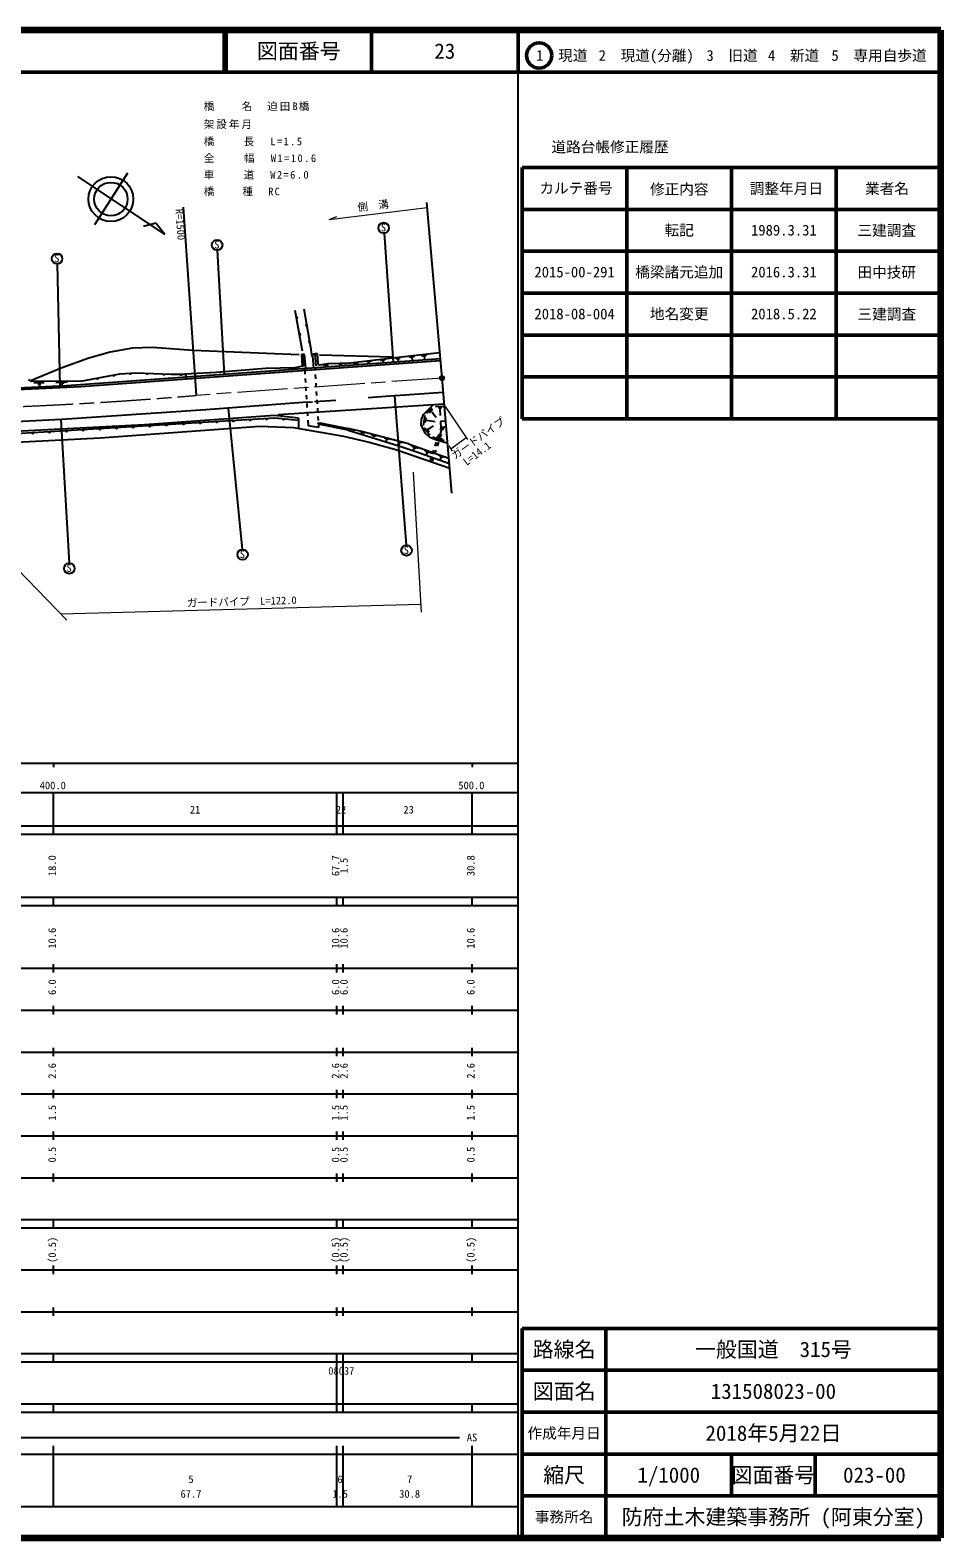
# Model space of a CAD drawing. Units: millimetres, scale not verified. Extents: x 40000 to 680000, y 20000 to 380000.
# Drawn here: x 462433 to 680000, y 20000 to 380000 of the extents above; entities that cross this region are included whole.
import ezdxf
from ezdxf.enums import TextEntityAlignment as Align

# ---------------------------------------------------------------- set-up
doc = ezdxf.new("R2010")
doc.units = ezdxf.units.MM
doc.header["$LTSCALE"] = 1000
doc.header["$PDMODE"] = 32
doc.header["$PDSIZE"] = 500
doc.linetypes.add('CHAIN', pattern=[18.5, 12, -1.5, 3.5, -1.5])
for name, color, linetype, lineweight in [('M-BGD', 7, 'Continuous', 25), ('M-BMK', 2, 'CHAIN', 13), ('M-BMK-SRVR', 3, 'Continuous', 25), ('M-STR-HTXT', 7, 'Continuous', 13), ('M-STR-STR1', 1, 'Continuous', 25), ('M-TTL', 2, 'Continuous', 140), ('M-TTL-BAND', 7, 'Continuous', 25), ('M-TTL-FRAM', 2, 'Continuous', 50), ('M-TTL-LINE', 7, 'Continuous', 50)]:
    doc.layers.add(name, color=color, linetype=linetype, lineweight=lineweight)
doc.layers.add('M-OTRS', color=6, linetype='Continuous')
doc.layers.add('M-TTL-TXT', color=7, linetype='Continuous')
doc.styles.add('ＭＳ ゴシック', font='')
doc.styles.get('ＭＳ ゴシック').set_extended_font_data('MS Gothic')

msp = doc.modelspace()

# ---------------------------------------------------------------- linework, layer by layer
at = {"layer": 'M-BGD'}
for p, q in [((485670, 345818), (477799, 333510)), ((473712, 345059), (494596, 331191)), ((498967, 337750), (502100, 292792)), ((492448, 333884), (489490, 333140)), ((494596, 331191), (492448, 333884)), ((547010, 331546), (549174, 300666)), ((468892, 324186), (469503, 294993)), ((507150, 327442), (508795, 297791)), ((527817, 313485), (529447, 304306)), ((527500, 303375), (525764, 313063)), ((481526, 303121), (476446, 301682)), ((486860, 304052), (481526, 303121)), ((491686, 304222), (486860, 304052)), ((501338, 303544), (491686, 304222)), ((526738, 302444), (501338, 303544)), ((528008, 302528), (527246, 302528)), ((527246, 302528), (527415, 299734)), ((527500, 302528), (527754, 299988)), ((528258, 299192), (528008, 302528)), ((529447, 304306), (529616, 302528)), ((530040, 302613), (529616, 302105)), ((529616, 302528), (529870, 302190)), ((530463, 302613), (530040, 302613)), ((530548, 302698), (530463, 302613)), ((530463, 302613), (530717, 299819)), ((531056, 302698), (530548, 302698)), ((531225, 300327), (531056, 302698)), ((531564, 302444), (549005, 302020)), ((560308, 302926), (550444, 301851)), ((555814, 302335), (557180, 302495)), ((469842, 299311), (462730, 296348)), ((476446, 301682), (469842, 299311)), ((545195, 300412), (471112, 295078)), ((518694, 299226), (506926, 298295)), ((525637, 299396), (518694, 299226)), ((527584, 299734), (525637, 299396)), ((560472, 301019), (527415, 298634)), ((527754, 299988), (527584, 299734)), ((529870, 302190), (530124, 299311)), ((531310, 300158), (531225, 300327)), ((531564, 299988), (531310, 300158)), ((533511, 300327), (531564, 299988)), ((532405, 299983), (533736, 300123)), ((533052, 299962), (533089, 299617)), ((536474, 300412), (533511, 300327)), ((536200, 300300), (537011, 300323)), ((538252, 300412), (536474, 300412)), ((536549, 300249), (536567, 299830)), ((542232, 300920), (538252, 300412)), ((539564, 300493), (540885, 300654)), ((539949, 300437), (540543, 300516)), ((540261, 300423), (540284, 300104)), ((550444, 301851), (542232, 300920)), ((542640, 300862), (543977, 301029)), ((542968, 300769), (543701, 300852)), ((543365, 300749), (543403, 300351)), ((545534, 300412), (545195, 300412)), ((560429, 301525), (545534, 300412)), ((545955, 301244), (547321, 301404)), ((546236, 301123), (547096, 301220)), ((546700, 301088), (546745, 300541)), ((549568, 301654), (550935, 301814)), ((549849, 301533), (550709, 301630)), ((550314, 301498), (550359, 300950)), ((552902, 302018), (554268, 302178)), ((553183, 301897), (554043, 301994)), ((553647, 301862), (553706, 301113)), ((556095, 302214), (556955, 302311)), ((556560, 302179), (556618, 301430)), ((462730, 296094), (462052, 296517)), ((462730, 296348), (462560, 296178)), ((474583, 296178), (462730, 296094)), ((465778, 295755), (463322, 295755)), ((464254, 295501), (465016, 295501)), ((464677, 295501), (464683, 294870)), ((468594, 295896), (471298, 295989)), ((469370, 295764), (470559, 295813)), ((469966, 295705), (470001, 295064)), ((527415, 298634), (474583, 294824)), ((496088, 297872), (499390, 297872)), ((506926, 298295), (499390, 297872)), ((499390, 297872), (499644, 297618)), ((499644, 297618), (499644, 296686)), ((474583, 294824), (437753, 293046)), ((471112, 295078), (440716, 293638)), ((535458, 291606), (530378, 291268)), ((549506, 292697), (543163, 292199)), ((549682, 292707), (549506, 292697)), ((549506, 292697), (552285, 257011)), ((561123, 293475), (549682, 292707)), ((504386, 289320), (470011, 287034)), ((528600, 291183), (504386, 289320)), ((509729, 289731), (513068, 256015)), ((561364, 290680), (521658, 288135)), ((521658, 288135), (521658, 287881)), ((528770, 291098), (528600, 291183)), ((529870, 291183), (528770, 291098)), ((555948, 287034), (556371, 288220)), ((556371, 288220), (558742, 290506)), ((558403, 289744), (557133, 288474)), ((558572, 289405), (557726, 288558)), ((558488, 288982), (558572, 288643)), ((558572, 288643), (559419, 287627)), ((559271, 290129), (561401, 290254)), ((559927, 289913), (560774, 289913)), ((560435, 289574), (560181, 289574)), ((560271, 289550), (560356, 288026)), ((489738, 285764), (442833, 283309)), ((470011, 287034), (451469, 286103)), ((469757, 287034), (471718, 252717)), ((479155, 282632), (517340, 285426)), ((520811, 287966), (489738, 285764)), ((517340, 285426), (525383, 285087)), ((526568, 287373), (520811, 287966)), ((525383, 285087), (537321, 283055)), ((526653, 287204), (526568, 287373)), ((526653, 284833), (526653, 287204)), ((531056, 286188), (531648, 286272)), ((531733, 285849), (531056, 286188)), ((531648, 286272), (538422, 284918)), ((538422, 284494), (531733, 285849)), ((532502, 286048), (533211, 285918)), ((532865, 285927), (532822, 285661)), ((534016, 285745), (534725, 285615)), ((534380, 285624), (534336, 285358)), ((535422, 285463), (536131, 285334)), ((535786, 285343), (535743, 285077)), ((536983, 285151), (537692, 285022)), ((537347, 285031), (537304, 284764)), ((541554, 284156), (538422, 284918)), ((538422, 284494), (550529, 280769)), ((539108, 284687), (539936, 284481)), ((539447, 284541), (539364, 284230)), ((555863, 285764), (555948, 287034)), ((556794, 283732), (555863, 285764)), ((556710, 287966), (556286, 285595)), ((556540, 285150), (557895, 283309)), ((556964, 287458), (556710, 286272)), ((557120, 284895), (557726, 284071)), ((557133, 286865), (559165, 286526)), ((558742, 285510), (557480, 284628)), ((560198, 282768), (560822, 284749)), ((560604, 285087), (560399, 284470)), ((561620, 286611), (560435, 286526)), ((560435, 286526), (560532, 285076)), ((561705, 285256), (560532, 285076)), ((561202, 285179), (560963, 284461)), ((457565, 281531), (479155, 282632)), ((537321, 283055), (543417, 281616)), ((541265, 284163), (542440, 283862)), ((541501, 284019), (542142, 283867)), ((552815, 281192), (541554, 284156)), ((541781, 283895), (541700, 283520)), ((543417, 281616), (550021, 279753)), ((544016, 283439), (545191, 283138)), ((544252, 283295), (544893, 283143)), ((544532, 283171), (544451, 282796)), ((547073, 282628), (548248, 282327)), ((547310, 282484), (547950, 282332)), ((547589, 282359), (547433, 281792)), ((550174, 281812), (551349, 281511)), ((550410, 281668), (551051, 281516)), ((550690, 281543), (550534, 280976)), ((552815, 281192), (562474, 277797)), ((557895, 282716), (556794, 283732)), ((559504, 282124), (557895, 282716)), ((558572, 282886), (561366, 282039)), ((559450, 281624), (559134, 280676)), ((559449, 282854), (560892, 282440)), ((562044, 281362), (559504, 282124)), ((560014, 281615), (559698, 280666)), ((560083, 283522), (559766, 282573)), ((560647, 283512), (560330, 282563)), ((550021, 279753), (562677, 275448)), ((550529, 280769), (554593, 279414)), ((553532, 280798), (555149, 280210)), ((553849, 280502), (554634, 280216)), ((554176, 280286), (553936, 279675)), ((554593, 279414), (562582, 276549)), ((556661, 279698), (558278, 279111)), ((556978, 279402), (557763, 279116)), ((557305, 279186), (557065, 278575)), ((558185, 277830), (557980, 277213)), ((558818, 279727), (558501, 278778)), ((558749, 277820), (558510, 277102)), ((559382, 279717), (559065, 278769)), ((559992, 278591), (561610, 278004)), ((560309, 278295), (561095, 278009)), ((560636, 278079), (560396, 277468))]:
    msp.add_line(p, q, dxfattribs=at)
for points in [[(474583, 296178), (483896, 297956), (487706, 298210), (496088, 297872), (499390, 297872)], [(432504, 277213), (437160, 280515), (442909, 282401), (449893, 283096), (520883, 287415), (526653, 286856)]]:
    msp.add_lwpolyline(points, dxfattribs=at)
for centre, radius in [((481728, 339663), 5351), ((481728, 339663), 4000), ((546891, 332790), 1250), ((507100, 328691), 1250), ((468869, 325436), 1250), ((513195, 254772), 1250), ((552352, 255763), 1250), ((471793, 251470), 1250)]:
    msp.add_circle(centre, radius, dxfattribs=at)
for centre, start, end in [((526033, 311240), 292.8391, 87.47834), ((528572, 309556), 112.74831, 267.38754), ((526739, 307302), 292.8391, 87.47834), ((529271, 305618), 112.74831, 267.38754), ((478501, 296984), 203.48861, 358.12785), ((482431, 297734), 203.48861, 358.12785), ((486405, 298180), 196.49446, 351.13369), ((490406, 298158), 190.36666, 345.00589), ((494403, 297996), 190.36666, 345.00589), ((498400, 297928), 192.68038, 347.31962), ((471073, 284441), 196.16196, 350.80119), ((475066, 284683), 196.16196, 350.80119), ((479059, 284926), 196.16196, 350.80119), ((483051, 285169), 196.16196, 350.80119), ((487044, 285412), 196.16196, 350.80119), ((491036, 285655), 196.16196, 350.80119), ((495029, 285898), 196.16196, 350.80119), ((499022, 286141), 196.16196, 350.80119), ((503014, 286384), 196.16196, 350.80119), ((507007, 286627), 196.16196, 350.80119), ((510999, 286870), 196.16196, 350.80119), ((514992, 287113), 196.16196, 350.80119), ((518985, 287355), 196.16196, 350.80119), ((522980, 287268), 187.1554, 341.79463), ((463088, 283955), 196.16196, 350.80119), ((467081, 284198), 196.16196, 350.80119)]:
    msp.add_arc(centre, 256, start, end, dxfattribs=at)
at = {"layer": 'M-BMK'}
msp.add_line((560826, 296916), (502100, 292792), dxfattribs=at)
msp.add_arc((417940, 1288527), 999285, 272.45513, 274.83116, dxfattribs=at)
at = {"layer": 'M-BMK-SRVR'}
for p, q in [((560826, 296916), (557209, 338871)), ((563191, 269481), (560826, 296916))]:
    msp.add_line(p, q, dxfattribs=at)
msp.add_circle((560826, 296916), 500, dxfattribs=at)
msp.add_point((560826, 296916), dxfattribs=at)
at = {"layer": 'M-OTRS'}
msp.add_point((560826, 296916), dxfattribs=at)
at = {"layer": 'M-STR-HTXT'}
for p, q in [((533886, 334761), (557313, 337666)), ((533886, 334761), (535740, 335513)), ((561620, 290167), (566953, 282295)), ((562904, 280040), (566633, 282768)), ((433012, 278568), (471176, 239113)), ((562467, 280769), (563229, 279499)), ((553916, 274419), (555863, 241060)), ((555778, 242838), (469752, 240585))]:
    msp.add_line(p, q, dxfattribs=at)
at = {"layer": 'M-STR-HTXT', "lineweight": 25}
msp.add_line((531352, 285160), (528856, 285551), dxfattribs=at)
at = {"layer": 'M-STR-STR1'}
for p, q in [((527957, 299171), (528044, 297849)), ((530416, 299348), (530456, 298740)), ((528110, 296851), (528176, 295853)), ((530522, 297742), (530588, 296744)), ((530654, 295746), (530720, 294748)), ((528242, 294855), (528308, 293857)), ((528373, 292860), (528439, 291862)), ((530785, 293750), (530851, 292753)), ((530917, 291755), (530983, 290757)), ((528505, 290864), (528571, 289866)), ((528637, 288868), (528703, 287870)), ((531049, 289759), (531115, 288761)), ((528768, 286873), (528856, 285551)), ((531180, 287763), (531246, 286766)), ((531312, 285768), (531352, 285160))]:
    msp.add_line(p, q, dxfattribs=at)
at = {"layer": 'M-TTL'}
for p, q in [((680000, 380000), (40000, 380000)), ((680000, 20000), (680000, 380000)), ((40000, 20000), (680000, 20000))]:
    msp.add_line(p, q, dxfattribs=at)
at = {"layer": 'M-TTL-BAND'}
for p, q in [((579000, 20000), (579000, 370000)), ((40000, 205000), (579000, 205000)), ((468000, 205000), (468000, 204000)), ((568000, 205000), (568000, 204000)), ((68000, 198000), (579000, 198000)), ((468000, 188000), (468000, 198000)), ((535700, 188000), (535700, 198000)), ((537200, 188000), (537200, 198000)), ((568000, 188000), (568000, 198000)), ((40000, 190000), (579000, 190000)), ((40000, 188000), (579000, 188000)), ((40000, 173000), (579000, 173000)), ((468000, 171000), (468000, 173000)), ((535700, 171000), (535700, 173000)), ((537200, 171000), (537200, 173000)), ((568000, 171000), (568000, 173000)), ((40000, 171000), (579000, 171000)), ((40000, 156000), (579000, 156000)), ((468000, 155000), (468000, 157000)), ((535700, 155000), (535700, 157000)), ((537200, 155000), (537200, 157000)), ((568000, 155000), (568000, 157000)), ((46000, 146000), (579000, 146000)), ((468000, 145000), (468000, 147000)), ((535700, 145000), (535700, 147000)), ((537200, 145000), (537200, 147000)), ((568000, 145000), (568000, 147000)), ((468000, 135000), (468000, 137000)), ((535700, 135000), (535700, 137000)), ((537200, 135000), (537200, 137000)), ((568000, 135000), (568000, 137000)), ((52000, 136000), (579000, 136000)), ((46000, 126000), (579000, 126000)), ((468000, 125000), (468000, 127000)), ((535700, 125000), (535700, 127000)), ((537200, 125000), (537200, 127000)), ((568000, 125000), (568000, 127000)), ((52000, 116000), (579000, 116000)), ((468000, 115000), (468000, 117000)), ((535700, 115000), (535700, 117000)), ((537200, 115000), (537200, 117000)), ((568000, 115000), (568000, 117000)), ((46000, 106000), (579000, 106000)), ((468000, 105000), (468000, 107000)), ((535700, 105000), (535700, 107000)), ((537200, 105000), (537200, 107000)), ((568000, 105000), (568000, 107000)), ((40000, 96000), (579000, 96000)), ((40000, 94000), (579000, 94000)), ((468000, 94000), (468000, 96000)), ((535700, 94000), (535700, 96000)), ((537200, 94000), (537200, 96000)), ((568000, 94000), (568000, 96000)), ((49000, 84000), (579000, 84000)), ((468000, 83000), (468000, 85000)), ((535700, 83000), (535700, 85000)), ((537200, 83000), (537200, 85000)), ((568000, 83000), (568000, 85000)), ((40000, 74000), (579000, 74000)), ((468000, 73000), (468000, 75000)), ((535700, 73000), (535700, 75000)), ((537200, 73000), (537200, 75000)), ((568000, 73000), (568000, 75000)), ((40000, 64000), (579000, 64000)), ((40000, 62000), (579000, 62000)), ((468000, 62000), (468000, 64000)), ((535700, 62000), (535700, 64000)), ((535700, 52000), (535700, 62000)), ((537200, 62000), (537200, 64000)), ((537200, 52000), (537200, 62000)), ((568000, 62000), (568000, 64000)), ((40000, 52000), (579000, 52000)), ((468000, 50000), (468000, 52000)), ((535700, 50000), (535700, 52000)), ((537200, 50000), (537200, 52000)), ((568000, 50000), (568000, 52000)), ((40000, 50000), (579000, 50000)), ((71000, 44000), (565000, 44000)), ((40000, 40000), (579000, 40000)), ((468000, 27500), (468000, 42000)), ((535700, 27500), (535700, 42000)), ((537200, 27500), (537200, 42000)), ((568000, 27500), (568000, 42000)), ((68000, 27500), (579000, 27500))]:
    msp.add_line(p, q, dxfattribs=at)
at = {"layer": 'M-TTL-FRAM'}
for p, q in [((580000, 347197), (580000, 287197)), ((580000, 347197), (680000, 347197)), ((580000, 287197), (680000, 287197)), ((680000, 70000), (580000, 70000)), ((580000, 70000), (580000, 20000))]:
    msp.add_line(p, q, dxfattribs=at)
at = {"layer": 'M-TTL-LINE'}
for p, q in [((508747, 380000), (508747, 370000)), ((509247, 380000), (509247, 370000)), ((543997, 380000), (543997, 370000)), ((579000, 380000), (579000, 370000)), ((40000, 370000), (680000, 370000)), ((605000, 347197), (605000, 287197)), ((630000, 347197), (630000, 287197)), ((655000, 347197), (655000, 287197)), ((580000, 337197), (680000, 337197)), ((580000, 327197), (680000, 327197)), ((580000, 317197), (680000, 317197)), ((580000, 307197), (680000, 307197)), ((580000, 297197), (680000, 297197)), ((600000, 70000), (600000, 20000)), ((680000, 60000), (580000, 60000)), ((680000, 50000), (580000, 50000)), ((680000, 40000), (580000, 40000)), ((630000, 40000), (630000, 30000)), ((650000, 40000), (650000, 30000)), ((680000, 30000), (580000, 30000))]:
    msp.add_line(p, q, dxfattribs=at)
msp.add_circle((584031, 373958), 3000, dxfattribs=at)

# ---------------------------------------------------------------- texts
at = {"layer": 'M-BGD', "style": 'ＭＳ ゴシック'}
msp.add_text('R=1500', height=1833, rotation=273.949, dxfattribs=at).set_placement((496608, 337229), align=Align.BOTTOM_LEFT)
for p in [(546212, 331416), (506421, 327318), (468190, 324063), (512516, 253398), (551673, 254389), (471114, 250096)]:
    msp.add_text('S', height=1833, dxfattribs=at).set_placement(p, align=Align.BOTTOM_LEFT)
at = {"layer": 'M-STR-HTXT', "style": 'ＭＳ ゴシック'}
for s, rotation, p in [('側\u3000溝', 7.069, (540826, 336177)), ('ガードパイプ', 35.713, (564229, 276990)), ('L=14.1', 36.776, (567052, 275499)), ('ガードパイプ  L=122.0', 1.5, (499931, 241759))]:
    msp.add_text(s, height=1833, rotation=rotation, dxfattribs=at).set_placement(p, align=Align.BOTTOM_LEFT)
at = {"layer": 'M-STR-HTXT', "char_height": 1833, "attachment_point": 7, "style": 'ＭＳ ゴシック'}
for s, insert in [('\\T1.21;橋\u3000\u3000名\u3000迫田B橋', (503924, 360689)), ('\\T1.2;架設年月\u3000', (503924, 356394)), ('\\T1.27;橋\u3000\u3000長\u3000L=1.5', (503924, 352296)), ('\\T1.28;全\u3000\u3000幅\u3000W1=10.6', (503924, 348316)), ('\\T1.27;車\u3000\u3000道\u3000W2=6.0', (503924, 344336)), ('\\T1.23;橋\u3000\u3000種\u3000RC', (503924, 340356))]:
    msp.add_mtext(s, dxfattribs=dict(at, insert=insert))
at = {"layer": 'M-TTL-BAND', "style": 'ＭＳ ゴシック'}
for s, p in [('400.0', (467844, 198195)), ('500.0', (567844, 198195)), ('21', (501850, 192405)), ('22', (536700, 192405)), ('23', (552850, 192405)), ('AS', (568000, 42500)), ('5', (500859, 32523)), ('6', (536479, 32523)), ('7', (553097, 32523)), ('67.7', (500859, 29033)), ('1.5', (536479, 29033)), ('30.8', (553097, 29033))]:
    msp.add_text(s, height=1833, dxfattribs=at).set_placement(p, align=Align.BOTTOM_CENTER)
for s, p in [('18.0', (469154, 180500)), ('67.7', (536854, 180500)), ('1.5', (538854, 180500)), ('30.8', (569154, 180500)), ('10.6', (469154, 163174)), ('10.6', (536854, 163174)), ('10.6', (538854, 163174)), ('10.6', (569154, 163174)), ('6.0', (469154, 151500)), ('6.0', (536854, 151500)), ('6.0', (538854, 151500)), ('6.0', (569154, 151500)), ('2.6', (469154, 131500)), ('2.6', (536854, 131500)), ('2.6', (538854, 131500)), ('2.6', (569154, 131500)), ('1.5', (469154, 121500)), ('1.5', (536854, 121500)), ('1.5', (538854, 121500)), ('1.5', (569154, 121500)), ('0.5', (469154, 111500)), ('0.5', (536854, 111500)), ('0.5', (538854, 111500)), ('0.5', (569154, 111500)), ('(0.5)', (469154, 88764)), ('(0.5)', (536854, 88764)), ('(0.5)', (538854, 88764)), ('(0.5)', (569154, 88764))]:
    msp.add_text(s, height=1833, rotation=90, dxfattribs=at).set_placement(p, align=Align.BOTTOM_CENTER)
msp.add_text('08037', height=1833, dxfattribs=at).set_placement((533648, 58405), align=Align.BOTTOM_LEFT)
at = {"layer": 'M-TTL-TXT', "style": 'ＭＳ ゴシック'}
for s, height, p in [('図面番号', 3666, (526622, 375000)), ('23', 3666, (561497, 375000)), ('1\u3000現道', 2566, (589448, 373958)), ('2\u3000現道(分離)', 2566, (609619, 373958)), ('3\u3000旧道', 2566, (630121, 373958)), ('4\u3000新道', 2566, (644824, 373958)), ('5\u3000専用自歩道', 2566, (665228, 373958)), ('道路台帳修正履歴', 2566, (600968, 352113)), ('カルテ番号', 2566, (592839, 342277)), ('修正内容', 2566, (617509, 342023)), ('調整年月日', 2566, (643089, 342197)), ('業者名', 2566, (667134, 342197)), ('転記', 2566, (617500, 332245)), ('1989.3.31', 2566, (642500, 332245)), ('三建調査', 2566, (667077, 332189)), ('2015-00-291', 2566, (592500, 322245)), ('橋梁諸元追加', 2566, (617500, 322245)), ('2016.3.31', 2566, (642500, 322245)), ('田中技研', 2566, (667077, 322189)), ('2018-08-004', 2566, (592500, 312245)), ('地名変更', 2566, (617500, 312245)), ('2018.5.22', 2566, (642500, 312245)), ('三建調査', 2566, (667077, 312189)), ('路線名', 3666, (590000, 65000)), ('路線名', 3666, (590000, 65000)), ('一般国道\u3000315号', 3666, (640000, 65000)), ('図面名', 3666, (590000, 55000)), ('図面名', 3666, (590000, 55000)), ('131508023-00', 3666, (640000, 55000)), ('2018年5月22日', 3666, (640000, 45000)), ('作成年月日', 2566, (590000, 45000)), ('作成年月日', 2566, (590000, 45000)), ('縮尺', 3666, (590000, 35000)), ('縮尺', 3666, (590000, 35000)), ('1/1000', 3666, (615000, 35000)), ('図面番号', 3666, (640000, 35000)), ('図面番号', 3666, (640000, 35000)), ('023-00', 3666, (664125, 35000)), ('事務所名', 2566, (590000, 25000)), ('事務所名', 2566, (590000, 25000)), ('防府土木建築事務所 (阿東分室)', 3666, (640000, 25000))]:
    msp.add_text(s, height=height, dxfattribs=at).set_placement(p, align=Align.MIDDLE_CENTER)

doc.saveas('drawing.dxf')
